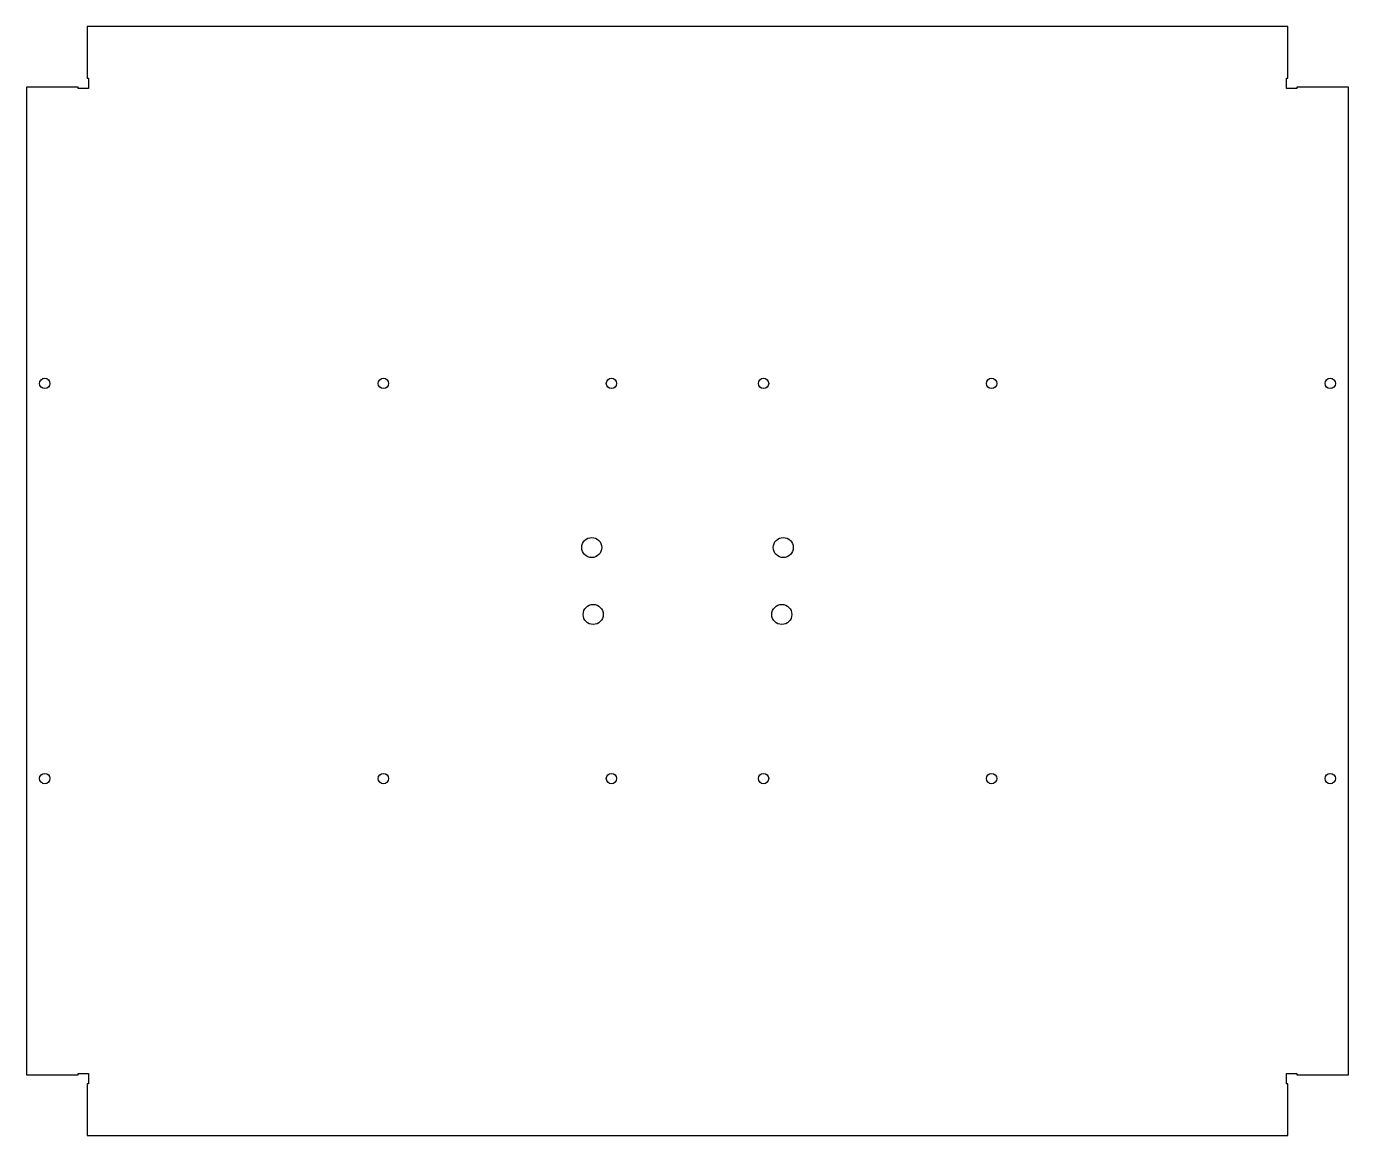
# Model space of a CAD drawing. Header units: millimetres. Extents: x -20 to 415, y 0 to 365.
import ezdxf

# ---------------------------------------------------------------- set-up
doc = ezdxf.new("R2010")
doc.units = ezdxf.units.MM

msp = doc.modelspace()

# ---------------------------------------------------------------- linework, layer by layer
msp.add_lwpolyline([(-2.95, 344.39), (-2.95, 344.83), (-19.95, 344.83), (-19.95, 19.95), (-2.95, 19.95), (-2.95, 20.39), (0.44, 20.39), (0.44, 17), (0, 17), (0, 0), (394.88, 0), (394.88, 17), (394.44, 17), (394.44, 20.39), (397.83, 20.39), (397.83, 19.95), (414.83, 19.95), (414.83, 344.83), (397.83, 344.83), (397.83, 344.39), (394.44, 344.39), (394.44, 347.79), (394.88, 347.79), (394.88, 364.79), (0, 364.79), (0, 347.79), (0.44, 347.79), (0.44, 344.39)], close=True)
for centre, radius in [((-13.95, 247.39), 1.7), ((97.44, 247.39), 1.7), ((172.44, 247.39), 1.7), ((222.44, 247.39), 1.7), ((297.44, 247.39), 1.7), ((408.83, 247.39), 1.7), ((165.94, 193.39), 3.3), ((228.94, 193.39), 3.3), ((166.44, 171.39), 3.3), ((228.44, 171.39), 3.3), ((-13.95, 117.39), 1.7), ((97.44, 117.39), 1.7), ((172.44, 117.39), 1.7), ((222.44, 117.39), 1.7), ((297.44, 117.39), 1.7), ((408.83, 117.39), 1.7)]:
    msp.add_circle(centre, radius)

doc.saveas('drawing.dxf')
